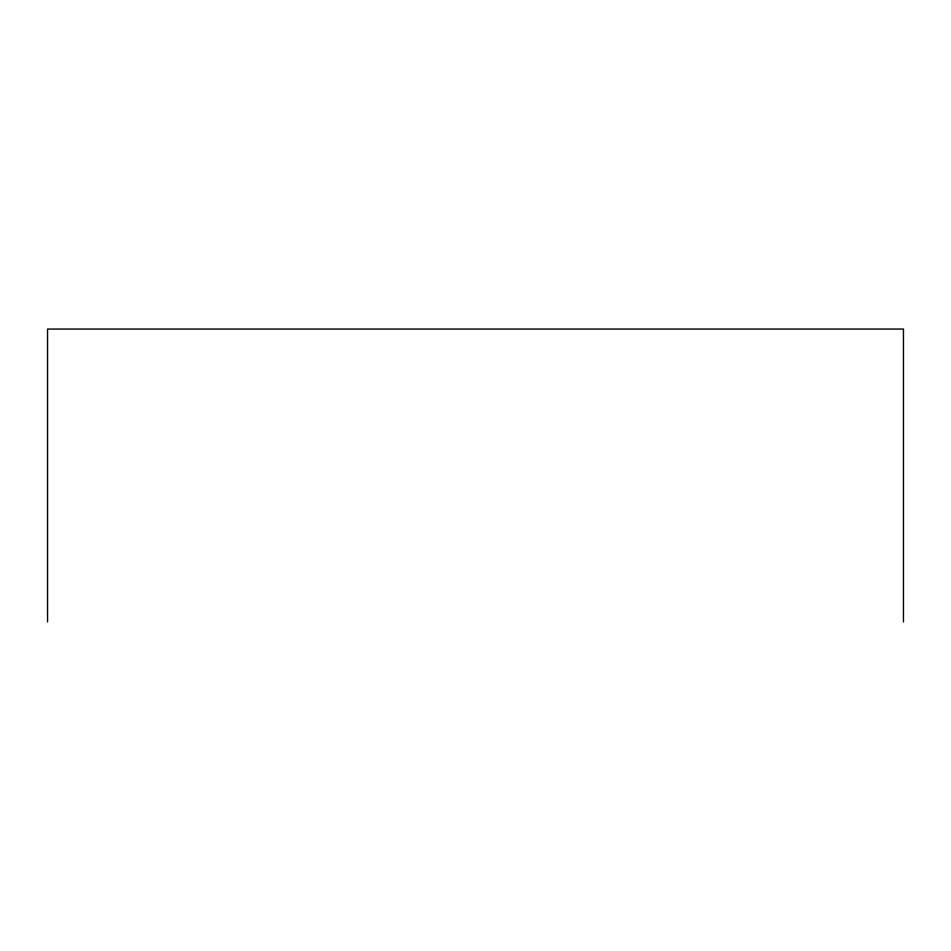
<?xml version="1.0" encoding="UTF-8"?>
<svg xmlns="http://www.w3.org/2000/svg" width="951" height="951" viewBox="0 0 951 951"><rect width="100%" height="100%" fill="white"/><g stroke="black" fill="none" stroke-linecap="round" stroke-linejoin="round"><path stroke-width="1.43" d="M903.45 621.942L903.45 329.058L47.55 329.058L47.55 621.942"/></g></svg>
